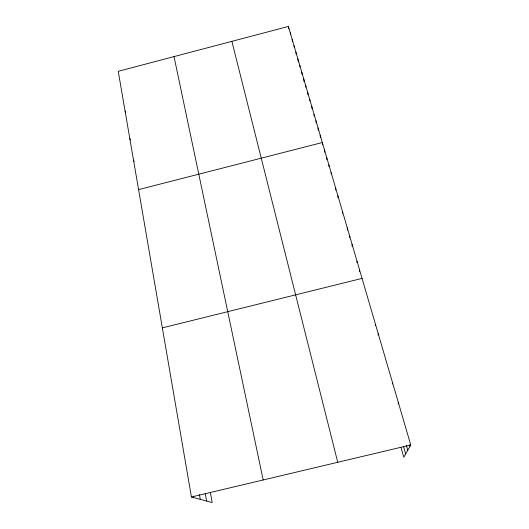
<?xml version="1.0" encoding="UTF-8"?>
<svg xmlns="http://www.w3.org/2000/svg" width="529" height="529" viewBox="0 0 529 529"><rect width="100%" height="100%" fill="white"/><g stroke="black" fill="none" stroke-linecap="round" stroke-linejoin="round"><path stroke-width="0.79" d="M357.035 262.615L357.042 261.227M359.515 271.8L359.535 269.77M375.345 325.666L375.471 324.27M378.096 335.082L378.235 333.739M392.207 384.041L392.531 382.632M398.092 404.189L398.469 402.953M210.463 493.048L212.189 502.55L191.432 496.995L118.245 71.309L288.404 26.45L410.755 444.968L403.799 457.215L401.108 447.832M138.585 189.613L322.34 142.526L322.531 144.834M162.357 327.868L362.061 278.399M191.432 496.995L410.755 444.968M133.52 160.155L134.234 161.378M129.836 138.743L130.557 140.02M125.082 111.064L125.803 112.406M409.565 444.783L410.008 446.291M406.431 445.524L407.786 450.199M403.521 446.41L405.683 453.902M231.874 41.355L337.747 462.286M174.021 56.603L263.184 479.975M205.206 493.458L206.561 501.042M199.453 494.628L200.286 499.363M193.402 496.063L193.667 497.591M288.404 26.45L288.715 28.817M290.262 32.805L290.467 34.372M292.14 39.219L292.438 41.553M294.031 45.686L294.223 47.226M295.936 52.212L296.22 54.5M297.86 58.798L298.224 61.82M299.804 65.437L299.976 66.932M301.761 72.136L302.019 74.358M303.732 78.894L304.069 81.83M305.729 85.711L305.888 87.166M307.739 92.588L307.971 94.744M309.769 99.531L309.921 100.953M311.819 106.534L312.07 108.994M313.962 114.409L314.12 116.03M315.965 120.738L316.197 123.131M318.074 127.932L318.293 130.299M320.197 135.193L320.402 137.533M324.502 149.925L324.687 152.2M326.684 157.391L326.856 159.632M328.886 164.929L328.992 166.404M331.114 172.54L331.214 173.988M335.624 187.974L335.75 190.076M337.912 195.803L338.024 197.866M342.554 211.686L342.62 213.273M347.289 227.873L347.355 230.168M349.689 236.093L349.722 237.587M352.116 244.385L352.149 246.58"/></g></svg>
